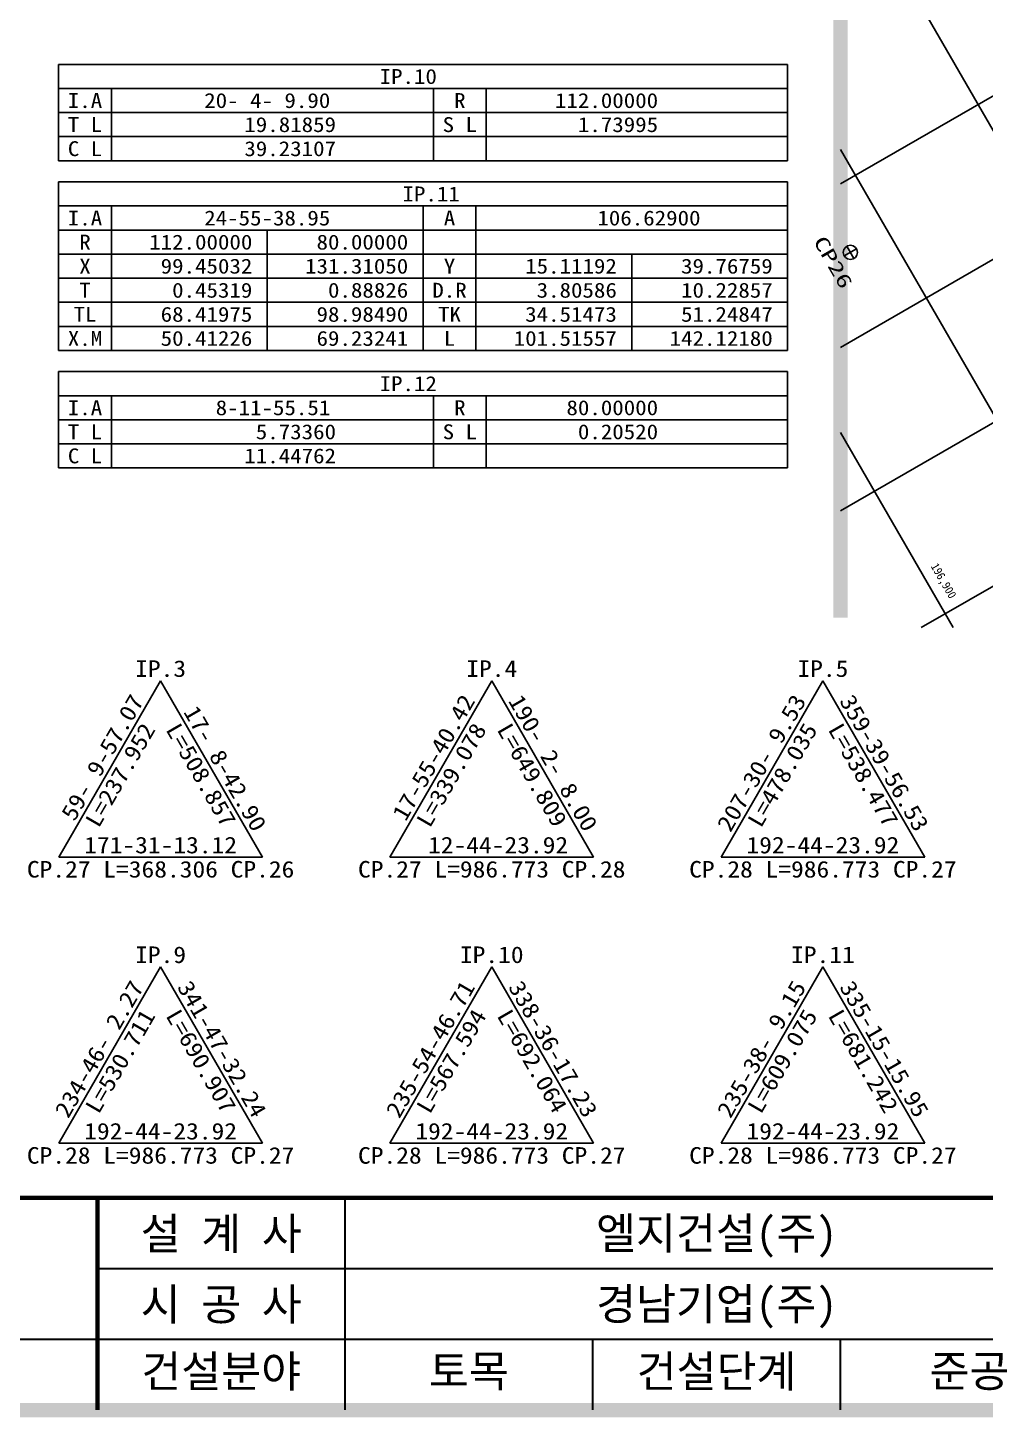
# Model space of a CAD drawing. Header units: feet. Extents: x 229381 to 233586, y 197484 to 200454.
# Drawn here: x 230107 to 230783, y 197579 to 198561 of the extents above; entities that cross this region are included whole.
import ezdxf
from ezdxf.enums import TextEntityAlignment as Align

# ---------------------------------------------------------------- set-up
doc = ezdxf.new("R2010")
doc.units = ezdxf.units.FT
doc.header["$LTSCALE"] = 10
doc.header["$MEASUREMENT"] = 0
for name, color, linetype in [('CA-TABL-LIN1', 4, 'CONTINUOUS'), ('CA-TABL-LIN2', 1, 'CONTINUOUS'), ('CA-TABL-TEX2', 3, 'CONTINUOUS'), ('CV-GRID-LINE', 1, 'CONTINUOUS'), ('CV-GRID-TEXT', 4, 'CONTINUOUS'), ('CV-SURV-SYMB', 3, 'CONTINUOUS'), ('CV-SURV-TEXT', 3, 'CONTINUOUS'), ('CX-BORD', 3, 'CONTINUOUS'), ('CX-BORD-LIN1', 4, 'CONTINUOUS'), ('CX-BORD-LIN2', 3, 'CONTINUOUS'), ('CX-BORD-TEX2', 7, 'CONTINUOUS'), ('CX-BORD-TEX3', 6, 'CONTINUOUS'), ('CZ-LIN1', 7, 'CONTINUOUS')]:
    doc.layers.add(name, color=color, linetype=linetype)
doc.styles.add('HS', font='DotumChe.ttf')
doc.styles.add('RP2', font='DotumChe.ttf')
doc.styles.add('TB_TEXT', font='DotumChe.ttf')
doc.styles.add('TB_WBTXT', font='H2GTRE.TTF')
doc.styles.add('TB_WMTXT', font='DotumChe.ttf')

# ---------------------------------------------------------------- blocks, each defined once
blk = doc.blocks.new('CXBLKA1-KHCA')
at = {"layer": 'CX-BORD-LIN1', "const_width": 2}
blk.add_lwpolyline([(796, -2.273736754432321e-12), (0, 0), (0, 553.9999999999997), (795.9999999999998, 553.9999999999997)], close=True, dxfattribs=at)
at = {"layer": 'CX-BORD-LIN1'}
for points, const_width in [([(796, 30.00000000000098), (0, 29.99999999999869)], 0.6), ([(130, -2.575717417130363e-13), (130, 29.99999999999905)], 0.6), ([(165.0000000000001, -4.298783551348606e-13), (165.0000000000001, 29.99999999999912)], 0.3)]:
    blk.add_lwpolyline(points, dxfattribs=dict(at, const_width=const_width))
at = {"layer": 'CX-BORD-LIN2', "const_width": 0.3}
for points in [[(270, 19.99999999999928), (130, 19.99999999999906)], [(270, 9.999999999999945), (0, 9.999999999999547)], [(200.0000000000001, -8.526512829121202e-13), (200.0000000000001, 9.99999999999914)], [(235.0000000000001, -7.922551503725117e-13), (235.0000000000001, 9.999999999999133)]]:
    blk.add_lwpolyline(points, dxfattribs=at)
at = {"layer": 'CX-BORD-LIN1', "style": 'TB_TEXT'}
for tag, height, p in [('TR_RNUM4', 3, (285.1051166181959, 26.63656332936284)), ('TR_RDAT4', 3.5, (317.5, 26.99999999999994)), ('TR_DGN4', 3.5, (459.1184542177598, 26.99999999999993)), ('TR_CHK4', 3.5, (499.1184542177598, 26.99999999999993)), ('TR_APP4', 3.5, (539.1184542177598, 27.00000000000015)), ('TR_RNUM3', 3, (285.1051166181959, 20.63656332936395)), ('TR_RDAT3', 3.5, (317.5, 21.00000000000105)), ('TR_DGN3', 3.5, (459.1184542177598, 21.00000000000103)), ('TR_CHK3', 3.5, (499.1184542177598, 21.00000000000103)), ('TR_APP3', 3.5, (539.1184542177598, 21.00000000000126)), ('TR_RNUM2', 3, (285.1051166181959, 14.63656332936395)), ('TR_RDAT2', 3.5, (317.5, 15.00000000000105)), ('TR_DGN2', 3.5, (459.1184542177598, 15.00000000000103)), ('TR_CHK2', 3.5, (499.1184542177598, 15.00000000000103)), ('TR_APP2', 3.5, (539.1184542177598, 15.00000000000126)), ('TR_RNUM1', 3, (285.1051166181959, 8.636563329362843)), ('TR_RDAT1', 3.5, (317.5, 8.999999999999943)), ('TR_DGN1', 3.5, (459.1184542177598, 8.999999999999929)), ('TR_CHK1', 3.5, (499.1184542177598, 8.999999999999929)), ('TR_APP1', 3.5, (539.1184542177598, 9.000000000000156))]:
    blk.add_attdef(tag, text='', height=height, dxfattribs=at).set_placement(p, align=Align.MIDDLE_CENTER)
for tag, p in [('TR_RCON4', (342.3033138082337, 26.99999999999994)), ('TR_RCON3', (342.3033138082337, 21.00000000000105)), ('TR_RCON2', (342.3033138082337, 15.00000000000105)), ('TR_RCON1', (342.3033138082337, 8.999999999999943))]:
    blk.add_attdef(tag, text='', height=3.5, dxfattribs=at).set_placement(p, align=Align.MIDDLE_LEFT)
at = {"layer": 'CX-BORD-LIN2', "style": 'TB_TEXT'}
blk.add_attdef('TD_VERSION', text='', height=3, rotation=90, dxfattribs=at).set_placement((800.499999405456, 48.01489921212271), align=Align.MIDDLE_CENTER)
at = {"layer": 'CX-BORD-TEX2', "style": 'TB_WMTXT'}
for tag, height, p in [('TB_CNAME', 5, (15.34476638720093, 531.8324131479245)), ('TB_CSCOP', 4, (16.63456755316179, 523.8324131479245))]:
    blk.add_attdef(tag, text='', height=height, dxfattribs=at).set_placement(p, align=Align.BOTTOM_LEFT)
at = {"layer": 'CX-BORD-TEX2', "style": 'TB_WBTXT'}
for tag, height, p in [('TB_MTITIL', 10, (397.9999999999999, 533.3264135606181)), ('TB_STITL', 7, (397.9999999999999, 518.3264135606181))]:
    blk.add_attdef(tag, text='', height=height, dxfattribs=at).set_placement(p, align=Align.MIDDLE_CENTER)
at = {"layer": 'CX-BORD-TEX3', "style": 'TB_TEXT'}
for s, p in [('설 계 사', (147.5000000000001, 24.99999999999931)), ('시 공 사', (147.5000000000001, 14.99999999999931)), ('건설분야', (147.5, 5.52709622435755)), ('건설단계', (217.5000000000001, 5.527096224357066))]:
    blk.add_text(s, height=4.5, dxfattribs=at).set_placement(p, align=Align.MIDDLE)
for tag, height, p in [('TD_DCOMP', 4.5, (217.5000000000001, 24.99999999999931)), ('TD_CSECT', 4.5, (611, 24.99999999999896)), ('TD_CDIST', 4.5, (656, 24.99999999999902)), ('TD_DNAME_TOP', 4.5, (755, 24.99999999999912)), ('TD_DNAME_MAIN', 4.5, (755, 19.00715491911868)), ('TD_CCOMP', 4.5, (217.5000000000001, 14.99999999999931)), ('TD_HSCAL', 4.5, (626.6991483434027, 15.23515171695612)), ('TD_VSCAL', 4.5, (655.7793615572629, 15.23515171695612)), ('TD_DNAME_BOT', 3, (755, 13.65422715006187)), ('TD_CNAME', 5, (65, 5.752181573154171)), ('TD_FIELD', 4.5, (182.5, 5.52709622435755)), ('TD_CSTEP', 4.5, (253.2440000000001, 5.527096224357066)), ('TD_DWGCODE', 4.5, (641, 5.385823260720159)), ('TD_DWGNO', 4.5, (755, 5.385823260720144))]:
    blk.add_attdef(tag, text='', height=height, dxfattribs=at).set_placement(p, align=Align.MIDDLE_CENTER)

msp = doc.modelspace()

# ---------------------------------------------------------------- linework, layer by layer
at = {"layer": 'CA-TABL-LIN1', "linetype": 'Continuous'}
for p, q in [((230128.6151509681, 198534.940847219), (230643.7751509681, 198534.9408472196)), ((230128.6151509682, 198466.900847219), (230128.6151509681, 198534.940847219)), ((230643.7751509681, 198534.9408472196), (230643.7751509681, 198466.9008472195)), ((230643.7751509682, 198466.9008472195), (230128.6151509682, 198466.900847219)), ((230128.6151509682, 198466.900847219), (230643.7751509682, 198466.9008472195)), ((230128.6151509683, 198451.9186254967), (230643.7751509683, 198451.9186254973)), ((230128.6151509684, 198332.8486254967), (230128.6151509683, 198451.9186254967)), ((230643.7751509683, 198451.9186254973), (230643.7751509684, 198332.8486254973)), ((230643.7751509684, 198332.8486254973), (230128.6151509684, 198332.8486254967)), ((230128.6151509684, 198332.8486254967), (230643.7751509684, 198332.8486254973)), ((230128.6151509685, 198317.8664037745), (230643.7751509686, 198317.8664037751)), ((230128.6151509686, 198249.8264037745), (230128.6151509685, 198317.8664037745)), ((230643.7751509686, 198317.8664037751), (230643.7751509686, 198249.826403775)), ((230643.7751509686, 198249.826403775), (230128.6151509686, 198249.8264037745)), ((230128.6151509686, 198249.8264037745), (230643.7751509686, 198249.826403775))]:
    msp.add_line(p, q, dxfattribs=at)
at = {"layer": 'CA-TABL-LIN2', "linetype": 'Continuous'}
for p, q in [((230128.6151509681, 198517.930847219), (230643.7751509681, 198517.9308472195)), ((230165.8751509681, 198517.930847219), (230165.8751509681, 198466.900847219)), ((230393.4851509681, 198517.9308472193), (230393.4851509682, 198466.9008472192)), ((230430.7451509681, 198517.9308472193), (230430.7451509682, 198466.9008472193)), ((230128.6151509681, 198500.920847219), (230643.7751509682, 198500.9208472195)), ((230128.6151509681, 198483.9108472189), (230643.7751509682, 198483.9108472195)), ((230128.6151509684, 198434.9086254967), (230643.7751509683, 198434.9086254973)), ((230165.8751509683, 198434.9086254968), (230165.8751509685, 198332.8486254968)), ((230386.1951509683, 198434.908625497), (230386.1951509684, 198332.848625497)), ((230423.4551509683, 198434.9086254971), (230423.4551509685, 198332.8486254971)), ((230128.6151509683, 198417.8986254967), (230643.7751509683, 198417.8986254973)), ((230276.0351509683, 198417.8986254969), (230276.0351509684, 198332.8486254969)), ((230128.6151509684, 198400.8886254968), (230643.7751509683, 198400.8886254973)), ((230533.6151509683, 198400.8886254972), (230533.6151509684, 198332.8486254972)), ((230128.6151509684, 198383.8786254967), (230643.7751509683, 198383.8786254973)), ((230128.6151509684, 198366.8686254968), (230643.7751509684, 198366.8686254973)), ((230128.6151509684, 198349.8586254967), (230643.7751509684, 198349.8586254973)), ((230128.6151509685, 198300.8564037745), (230643.7751509686, 198300.8564037751)), ((230165.8751509686, 198300.8564037746), (230165.8751509686, 198249.8264037746)), ((230393.4851509685, 198300.8564037748), (230393.4851509686, 198249.8264037748)), ((230430.7451509685, 198300.8564037749), (230430.7451509686, 198249.8264037748)), ((230128.6151509685, 198283.8464037746), (230643.7751509686, 198283.846403775)), ((230128.6151509686, 198266.8364037745), (230643.7751509685, 198266.8364037751)), ((230200.6738988646, 198099.466900888), (230128.6738988648, 197974.759246888)), ((230200.6738988646, 198099.466900888), (230272.6738988648, 197974.7592468881)), ((230434.6738988646, 198099.4669008883), (230362.6738988647, 197974.7592468882)), ((230434.6738988646, 198099.4669008883), (230506.6738988647, 197974.7592468884)), ((230668.6738988646, 198099.4669008885), (230596.6738988648, 197974.7592468885)), ((230668.6738988646, 198099.4669008885), (230740.6738988648, 197974.7592468887)), ((230128.6738988648, 197974.759246888), (230272.6738988648, 197974.7592468881)), ((230362.6738988647, 197974.7592468882), (230506.6738988647, 197974.7592468884)), ((230596.6738988648, 197974.7592468885), (230740.6738988648, 197974.7592468887)), ((230200.6738988649, 197897.2735166972), (230128.6738988651, 197772.5658626971)), ((230200.6738988649, 197897.2735166972), (230272.6738988651, 197772.5658626973)), ((230434.6738988649, 197897.2735166975), (230362.6738988651, 197772.5658626974)), ((230434.6738988649, 197897.2735166975), (230506.673898865, 197772.5658626975)), ((230668.6738988649, 197897.2735166977), (230596.6738988651, 197772.5658626976)), ((230668.6738988649, 197897.2735166977), (230740.6738988651, 197772.5658626978)), ((230128.6738988651, 197772.5658626971), (230272.6738988651, 197772.5658626973)), ((230362.6738988651, 197772.5658626974), (230506.673898865, 197772.5658626975)), ((230596.6738988651, 197772.5658626976), (230740.6738988651, 197772.5658626978))]:
    msp.add_line(p, q, dxfattribs=at)
at = {"layer": 'CV-GRID-LINE'}
for p, q in [((230681.1651818359, 198450.474076462), (232230.1878091144, 199344.8027073044)), ((230681.165181836, 198335.0040226241), (232230.1878091145, 199229.3326534665)), ((230681.1651818356, 198674.9220098417), (230991.7514475247, 198136.9708175366)), ((230681.1651818358, 198474.9220098413), (230876.2813936865, 198136.9708175365)), ((230681.1651818361, 198219.5339687862), (230791.7514475242, 198283.3809790501)), ((230681.1651818361, 198274.9220098413), (230760.8113398486, 198136.9708175363)), ((230738.1616090382, 198136.9708175363), (230841.7514475244, 198196.7784386717))]:
    msp.add_line(p, q, dxfattribs=at)
at = {"layer": 'CV-SURV-SYMB', "linetype": 'Continuous'}
for p, q in [((230683.7491482302, 198399.6464487613), (230692.409402268, 198404.6464487614)), ((230683.7491482303, 198399.6464487614), (230692.4094022682, 198404.6464487614)), ((230685.5792752492, 198406.4765757803), (230690.5792752492, 198397.8163217424)), ((230685.5792752492, 198406.4765757803), (230690.5792752492, 198397.8163217424))]:
    msp.add_line(p, q, dxfattribs=at)
for centre in [(230688.0792752491, 198402.1464487613), (230688.0792752492, 198402.1464487614)]:
    msp.add_circle(centre, 5, dxfattribs=at)
at = {"layer": 'CZ-LIN1'}
msp.add_lwpolyline([(232230.1878091142, 199479.7911405656, 10, 10, 0), (230681.1651818347, 199479.7911405639, 10, 10, 0), (230681.1651818362, 198136.9708175362, 10, 10, 0), (231439.3480239278, 198136.970817537, 10, 10, 0), (231439.3480239274, 198493.010723144, 10, 10, 0), (231439.3480239272, 198683.3809790509, 10, 10, 0), (232230.187809115, 198683.3809790517, 0, 0, 0)], format="xyseb", dxfattribs=at)

# ---------------------------------------------------------------- block references
at = {"layer": 'CX-BORD'}
ref = msp.add_blockref('CXBLKA1-KHCA', (229506.0163287348, 197584.0185453815), dxfattribs=dict(at, xscale=5, yscale=4.999999999996866))
ref.add_attrib('TD_DCOMP', '엘지건설(주)', dxfattribs={"layer": 'CX-BORD-TEX3', "height": 22.50000000065481, "style": 'TB_TEXT', "oblique": 359.9999999999999}).set_placement((230593.516328687, 197709.0185453863), align=Align.MIDDLE_CENTER)
ref.add_attrib('TD_CCOMP', '경남기업(주)', dxfattribs={"layer": 'CX-BORD-TEX3', "height": 22.50000000065481, "style": 'TB_TEXT', "oblique": 359.9999999999999}).set_placement((230593.5163286871, 197659.0185453848), align=Align.MIDDLE_CENTER)
ref.add_attrib('TD_FIELD', '토목', dxfattribs={"layer": 'CX-BORD-TEX3', "height": 22.50000000065481, "style": 'TB_TEXT', "oblique": 359.9999999999999}).set_placement((230418.5163286949, 197611.6540265056), align=Align.MIDDLE_CENTER)
ref.add_attrib('TD_CSTEP', '준공', dxfattribs={"layer": 'CX-BORD-TEX3', "height": 22.50000000065481, "style": 'TB_TEXT', "oblique": 359.9999999999999}).set_placement((230772.2363286787, 197611.654026506), align=Align.MIDDLE_CENTER)

# ---------------------------------------------------------------- texts
at = {"layer": 'CA-TABL-TEX2', "style": 'RP2'}
for s, height, width, p, p2 in [('IP.10', 10.53, 1.128305288461538, (230355.4151509681, 198521.1708472192), (230395.9151509681, 198521.1708472192)), ('I.A', 10.53, 1.128305288460998, (230135.0951509681, 198504.160847219), (230159.3951509681, 198504.160847219)), ('20- 4- 9.90', 10.53, 1.128305288461981, (230231.4851509681, 198504.1608472191), (230320.5851509681, 198504.1608472192)), ('20- 4- 9.90', 10.53, 1.128305288461981, (230231.4851509681, 198504.1608472191), (230320.5851509681, 198504.1608472192)), ('R', 10.53, 1.128305288466403, (230408.0651509681, 198504.1608472193), (230416.1651509681, 198504.1608472193)), ('   112.00000', 10.53, 1.128305288461674, (230455.0451509681, 198504.1608472193), (230552.2451509681, 198504.1608472194)), ('T L', 10.53, 1.128305288466403, (230135.0951509681, 198487.150847219), (230159.3951509682, 198487.150847219)), ('    19.81859', 10.53, 1.128305288461673, (230227.4351509681, 198487.150847219), (230324.6351509681, 198487.1508472191)), ('S L', 10.53, 1.128305288460998, (230399.9651509681, 198487.1508472193), (230424.2651509681, 198487.1508472193)), ('     1.73995', 10.53, 1.128305288460998, (230455.0451509681, 198487.1508472193), (230552.2451509681, 198487.1508472194)), ('C L', 10.53, 1.128305288463701, (230135.0951509681, 198470.140847219), (230159.3951509682, 198470.140847219)), ('    39.23107', 10.53, 1.128305288461674, (230227.4351509681, 198470.1408472191), (230324.6351509682, 198470.1408472192)), ('IP.11', 10.53, 1.128305288464782, (230371.6151509683, 198438.148625497), (230412.1151509684, 198438.1486254971)), ('I.A', 10.53, 1.128305288460998, (230135.0951509684, 198421.1386254967), (230159.3951509683, 198421.1386254968)), ('24-55-38.95', 10.53, 1.128305288461243, (230231.4851509684, 198421.1386254969), (230320.5851509683, 198421.1386254969)), ('24-55-38.95', 10.53, 1.128305288461243, (230231.4851509684, 198421.1386254969), (230320.5851509683, 198421.1386254969)), ('A', 10.53, 1.128305288458295, (230400.7751509683, 198421.138625497), (230408.8751509683, 198421.1386254971)), ('   106.62900', 10.53, 1.128305288461673, (230485.0151509683, 198421.1386254971), (230582.2151509683, 198421.1386254972)), ('R', 10.53, 1.128305288466403, (230143.1951509683, 198404.1286254968), (230151.2951509684, 198404.1286254968)), ('   112.00000', 10.53, 1.128305288461674, (230168.3051509684, 198404.1286254967), (230265.5051509684, 198404.1286254968)), ('    80.00000', 10.53, 1.128305288461674, (230278.4651509683, 198404.1286254969), (230375.6651509684, 198404.128625497)), ('X', 10.53, 1.128305288466403, (230143.1951509683, 198387.1186254967), (230151.2951509684, 198387.1186254968)), ('    99.45032', 10.53, 1.128305288460998, (230168.3051509684, 198387.1186254968), (230265.5051509684, 198387.1186254969)), ('   131.31050', 10.53, 1.128305288461673, (230278.4651509683, 198387.1186254969), (230375.6651509683, 198387.118625497)), ('Y', 10.53, 1.128305288458295, (230400.7751509683, 198387.118625497), (230408.8751509683, 198387.1186254971)), ('    15.11192', 10.53, 1.128305288462349, (230425.8851509683, 198387.118625497), (230523.0851509684, 198387.1186254972)), ('    39.76759', 10.53, 1.128305288461674, (230536.0451509684, 198387.1186254972), (230633.2451509684, 198387.1186254973)), ('T', 10.53, 1.128305288458295, (230143.1951509684, 198370.1086254967), (230151.2951509684, 198370.1086254967)), ('     0.45319', 10.53, 1.128305288460998, (230168.3051509684, 198370.1086254968), (230265.5051509684, 198370.1086254969)), ('     0.88826', 10.53, 1.128305288461673, (230278.4651509683, 198370.1086254969), (230375.6651509684, 198370.108625497)), ('D.R', 10.53, 1.128305288455592, (230392.6751509684, 198370.108625497), (230416.9751509683, 198370.1086254971)), ('     3.80586', 10.53, 1.128305288460998, (230425.8851509684, 198370.1086254971), (230523.0851509683, 198370.1086254972)), ('    10.22857', 10.53, 1.128305288460998, (230536.0451509684, 198370.1086254972), (230633.2451509684, 198370.1086254973)), ('TL', 10.53, 1.128305288462349, (230139.1451509684, 198353.0986254968), (230155.3451509684, 198353.0986254968)), ('    68.41975', 10.53, 1.128305288460998, (230168.3051509684, 198353.0986254967), (230265.5051509684, 198353.0986254968)), ('    98.98490', 10.53, 1.128305288461674, (230278.4651509684, 198353.0986254969), (230375.6651509684, 198353.098625497)), ('TK', 10.53, 1.128305288458295, (230396.7251509684, 198353.098625497), (230412.9251509684, 198353.098625497)), ('    34.51473', 10.53, 1.128305288461674, (230425.8851509684, 198353.098625497), (230523.0851509684, 198353.0986254972)), ('    51.24847', 10.53, 1.128305288460998, (230536.0451509684, 198353.0986254972), (230633.2451509684, 198353.0986254973)), ('    50.41226', 10.53, 1.128305288461674, (230168.3051509684, 198336.0886254968), (230265.5051509684, 198336.0886254969)), ('    69.23241', 10.53, 1.128305288461673, (230278.4651509684, 198336.0886254969), (230375.6651509684, 198336.088625497)), ('   101.51557', 10.53, 1.128305288461674, (230425.8851509684, 198336.0886254971), (230523.0851509684, 198336.0886254972)), ('   142.12180', 10.53, 1.128305288460998, (230536.0451509684, 198336.0886254972), (230633.2451509684, 198336.0886254973)), ('IP.12', 10.53, 1.128305288461538, (230355.4151509685, 198304.0964037748), (230395.9151509685, 198304.0964037748)), (' 8-11-55.51', 10.53, 1.128305288461981, (230231.4851509685, 198287.0864037746), (230320.5851509686, 198287.0864037747)), (' 8-11-55.51', 10.53, 1.128305288461981, (230231.4851509685, 198287.0864037746), (230320.5851509686, 198287.0864037747)), ('R', 10.53, 1.128305288466403, (230408.0651509685, 198287.0864037748), (230416.1651509685, 198287.0864037749)), ('    80.00000', 10.53, 1.128305288461673, (230455.0451509685, 198287.0864037749), (230552.2451509685, 198287.086403775)), ('T L', 10.53, 1.128305288460998, (230135.0951509686, 198270.0764037745), (230159.3951509686, 198270.0764037745)), ('     5.73360', 10.53, 1.128305288461673, (230227.4351509686, 198270.0764037746), (230324.6351509686, 198270.0764037747)), ('S L', 10.53, 1.128305288463701, (230399.9651509686, 198270.0764037748), (230424.2651509686, 198270.0764037749)), ('     0.20520', 10.53, 1.128305288461674, (230455.0451509686, 198270.0764037748), (230552.2451509686, 198270.076403775)), ('C L', 10.53, 1.128305288458295, (230135.0951509686, 198253.0664037745), (230159.3951509686, 198253.0664037745)), ('    11.44762', 10.53, 1.128305288462349, (230227.4351509686, 198253.0664037746), (230324.6351509686, 198253.0664037747)), ('IP.3', 11.7, 1.128305288459714, (230182.6738988647, 198102.166900888), (230218.6738988646, 198102.166900888)), ('IP.4', 11.7, 1.128305288463363, (230416.6738988646, 198102.1669008883), (230452.6738988647, 198102.1669008883)), ('IP.5', 11.7, 1.128305288461538, (230650.6738988647, 198102.1669008886), (230686.6738988647, 198102.1669008886)), ('171-31-13.12', 11.7, 1.128305288461538, (230146.6738988648, 197977.459242739), (230254.6738988648, 197977.4592427391)), (' 12-44-23.92', 11.7, 1.128305288461538, (230380.6738988647, 197977.4592427392), (230488.6738988647, 197977.4592427393)), ('192-44-23.92', 11.7, 1.128305288461538, (230614.6738988647, 197977.4592427395), (230722.6738988647, 197977.4592427396)), ('CP.27', 11.7, 1.128305288460079, (230106.1738988648, 197960.359242739), (230151.1738988647, 197960.359242739)), ('L=368.306', 11.7, 1.128305288462349, (230160.1738988647, 197960.359242739), (230241.1738988648, 197960.3592427391)), ('CP.26', 11.7, 1.128305288461538, (230250.1738988647, 197960.3592427391), (230295.1738988647, 197960.3592427392)), ('CP.27', 11.7, 1.128305288460079, (230340.1738988648, 197960.3592427392), (230385.1738988647, 197960.3592427392)), ('L=986.773', 11.7, 1.128305288461538, (230394.1738988648, 197960.3592427392), (230475.1738988648, 197960.3592427393)), ('CP.28', 11.7, 1.128305288460079, (230484.1738988648, 197960.3592427393), (230529.1738988647, 197960.3592427394)), ('CP.28', 11.7, 1.128305288460079, (230574.1738988648, 197960.3592427394), (230619.1738988647, 197960.3592427395)), ('L=986.773', 11.7, 1.128305288462349, (230628.1738988647, 197960.3592427395), (230709.1738988648, 197960.3592427396)), ('CP.27', 11.7, 1.128305288461538, (230718.1738988647, 197960.3592427396), (230763.1738988647, 197960.3592427396)), ('IP.9', 11.7, 1.128305288459714, (230182.6738988649, 197899.9735166972), (230218.6738988649, 197899.9735166972)), ('IP.10', 11.7, 1.128305288461539, (230412.1738988649, 197899.9735166974), (230457.1738988649, 197899.9735166975)), ('IP.11', 11.7, 1.128305288462998, (230646.1738988649, 197899.9735166976), (230691.1738988649, 197899.9735166977)), ('192-44-23.92', 11.7, 1.12830528846093, (230146.6738988651, 197775.2658585481), (230254.673898865, 197775.2658585482)), ('192-44-23.92', 11.7, 1.12830528846093, (230380.6738988651, 197775.2658585484), (230488.673898865, 197775.2658585485)), ('192-44-23.92', 11.7, 1.128305288462146, (230614.673898865, 197775.2658585486), (230722.6738988651, 197775.2658585488)), ('CP.28', 11.7, 1.128305288461538, (230106.1738988651, 197758.1658585481), (230151.1738988651, 197758.1658585481)), ('L=986.773', 11.7, 1.128305288462349, (230160.1738988651, 197758.1658585481), (230241.1738988651, 197758.1658585482)), ('CP.27', 11.7, 1.128305288461538, (230250.1738988651, 197758.1658585482), (230295.1738988651, 197758.1658585483)), ('CP.28', 11.7, 1.128305288461538, (230340.1738988651, 197758.1658585483), (230385.1738988651, 197758.1658585484)), ('L=986.773', 11.7, 1.128305288461538, (230394.1738988651, 197758.1658585484), (230475.1738988651, 197758.1658585485)), ('CP.27', 11.7, 1.128305288460079, (230484.1738988651, 197758.1658585485), (230529.1738988651, 197758.1658585485)), ('CP.28', 11.7, 1.128305288462998, (230574.1738988651, 197758.1658585486), (230619.1738988651, 197758.1658585486)), ('L=986.773', 11.7, 1.128305288462349, (230628.1738988651, 197758.1658585486), (230709.1738988651, 197758.1658585487)), ('CP.27', 11.7, 1.128305288460079, (230718.1738988651, 197758.1658585488), (230763.1738988651, 197758.1658585488))]:
    msp.add_text(s, height=height, dxfattribs=dict(at, width=width)).set_placement(p, p2, align=Align.FIT)
for s, height, rotation, width, p, p2 in [('X.M', 10.53, 359.9999999999314, 1.128305288460998, (230135.0951509684, 198336.0886254967), (230159.3951509684, 198336.0886254967)), ('L', 10.53, 359.9999999997942, 1.128305288458295, (230400.7751509684, 198336.0886254971), (230408.8751509684, 198336.088625497)), ('I.A', 10.53, 359.9999999999314, 1.1283052884637, (230135.0951509685, 198287.0864037746), (230159.3951509686, 198287.0864037745)), (' 59- 9-57.07', 11.7, 59.99999999905337, 1.128305288428034, (230135.3356302757, 197991.697700011), (230189.3356302757, 198085.228443616)), (' 17- 8-42.90', 11.7, 300.0000000010233, 1.128305288427851, (230212.0121674536, 198085.2284436161), (230266.0121674537, 197991.6977000111)), (' 17-55-40.42', 11.7, 59.9999999990801, 1.128305288427729, (230369.3356302758, 197991.6977000113), (230423.3356302757, 198085.2284436163)), ('190- 2- 8.00', 11.7, 300.0000000010577, 1.128305288427892, (230446.0121674536, 198085.2284436163), (230500.0121674538, 197991.6977000114)), ('207-30- 9.53', 11.7, 59.99999999905337, 1.128305288428034, (230603.3356302757, 197991.6977000115), (230657.3356302757, 198085.2284436166)), ('359-39-56.53', 11.7, 300.0000000010423, 1.128305288428419, (230680.0121674536, 198085.2284436166), (230734.0121674537, 197991.6977000116)), ('L=237.952', 11.7, 59.99999999984972, 1.12830528845479, (230156.8946646787, 197994.839042965), (230197.3946646786, 198064.987100671)), ('L=508.857', 11.7, 300.0000000002422, 1.128305288454899, (230203.9531330506, 198064.987100671), (230244.4531330507, 197994.8390429651)), ('L=339.078', 11.7, 59.99999999982435, 1.128305288455547, (230390.8946646787, 197994.8390429652), (230431.3946646787, 198064.9871006713)), ('L=649.809', 11.7, 300.0000000002881, 1.128305288454954, (230437.9531330506, 198064.9871006713), (230478.4531330508, 197994.8390429654)), ('L=478.035', 11.7, 59.99999999984972, 1.128305288454791, (230624.8946646787, 197994.8390429655), (230665.3946646786, 198064.9871006715)), ('L=538.477', 11.7, 300.0000000002778, 1.128305288455304, (230671.9531330506, 198064.9871006716), (230712.4531330508, 197994.8390429656)), ('234-46- 2.27', 11.7, 59.99999999910685, 1.128305288427425, (230135.3356302761, 197789.5043158202), (230189.3356302759, 197883.0350594252)), ('341-47-32.24', 11.7, 300.000000001031, 1.128305288427588, (230212.0121674539, 197883.0350594252), (230266.012167454, 197789.5043158203)), ('235-54-46.71', 11.7, 59.99999999904563, 1.12830528842777, (230369.335630276, 197789.5043158204), (230423.3356302759, 197883.0350594254)), ('338-36-17.23', 11.7, 300.0000000010233, 1.128305288427851, (230446.0121674539, 197883.0350594255), (230500.012167454, 197789.5043158205)), ('235-38- 9.15', 11.7, 59.99999999910685, 1.128305288427425, (230603.3356302761, 197789.5043158206), (230657.3356302759, 197883.0350594257)), ('335-15-15.95', 11.7, 300.0000000010577, 1.128305288427892, (230680.0121674539, 197883.0350594257), (230734.012167454, 197789.5043158208)), ('L=530.711', 11.7, 59.99999999986002, 1.128305288455142, (230156.894664679, 197792.6456587742), (230197.394664679, 197862.7937164802)), ('L=690.907', 11.7, 300.0000000002525, 1.128305288454548, (230203.9531330509, 197862.7937164802), (230244.453133051, 197792.6456587742)), ('L=567.594', 11.7, 59.99999999984494, 1.128305288456249, (230390.894664679, 197792.6456587744), (230431.394664679, 197862.7937164805)), ('L=692.064', 11.7, 300.0000000002319, 1.12830528845525, (230437.9531330509, 197862.7937164804), (230478.453133051, 197792.6456587744)), ('L=609.075', 11.7, 59.9999999998703, 1.128305288455493, (230624.894664679, 197792.6456587747), (230665.394664679, 197862.7937164807)), ('L=681.242', 11.7, 300.0000000002422, 1.128305288454899, (230671.9531330509, 197862.7937164807), (230712.453133051, 197792.6456587747))]:
    msp.add_text(s, height=height, rotation=rotation, dxfattribs=dict(at, width=width)).set_placement(p, p2, align=Align.FIT)
at = {"layer": 'CV-GRID-TEXT', "style": 'HS'}
msp.add_text('196,900', height=6, rotation=300.0000000000624, dxfattribs=at).set_placement((230744.7001605973, 198180.3429029094))
at = {"layer": 'CV-SURV-TEXT', "style": 'RP2'}
for rotation, width, p, p2 in [(299.9999999999165, 1.466796875003702, (230661.6247925775, 198409.9669568371), (230681.6247925775, 198375.3259406856)), (300.0000000000929, 1.466796875000148, (230661.6247925773, 198409.966956837), (230681.6247925774, 198375.3259406856))]:
    msp.add_text('CP26', height=10, rotation=rotation, dxfattribs=dict(at, width=width)).set_placement(p, p2, align=Align.FIT)

doc.saveas('drawing.dxf')
